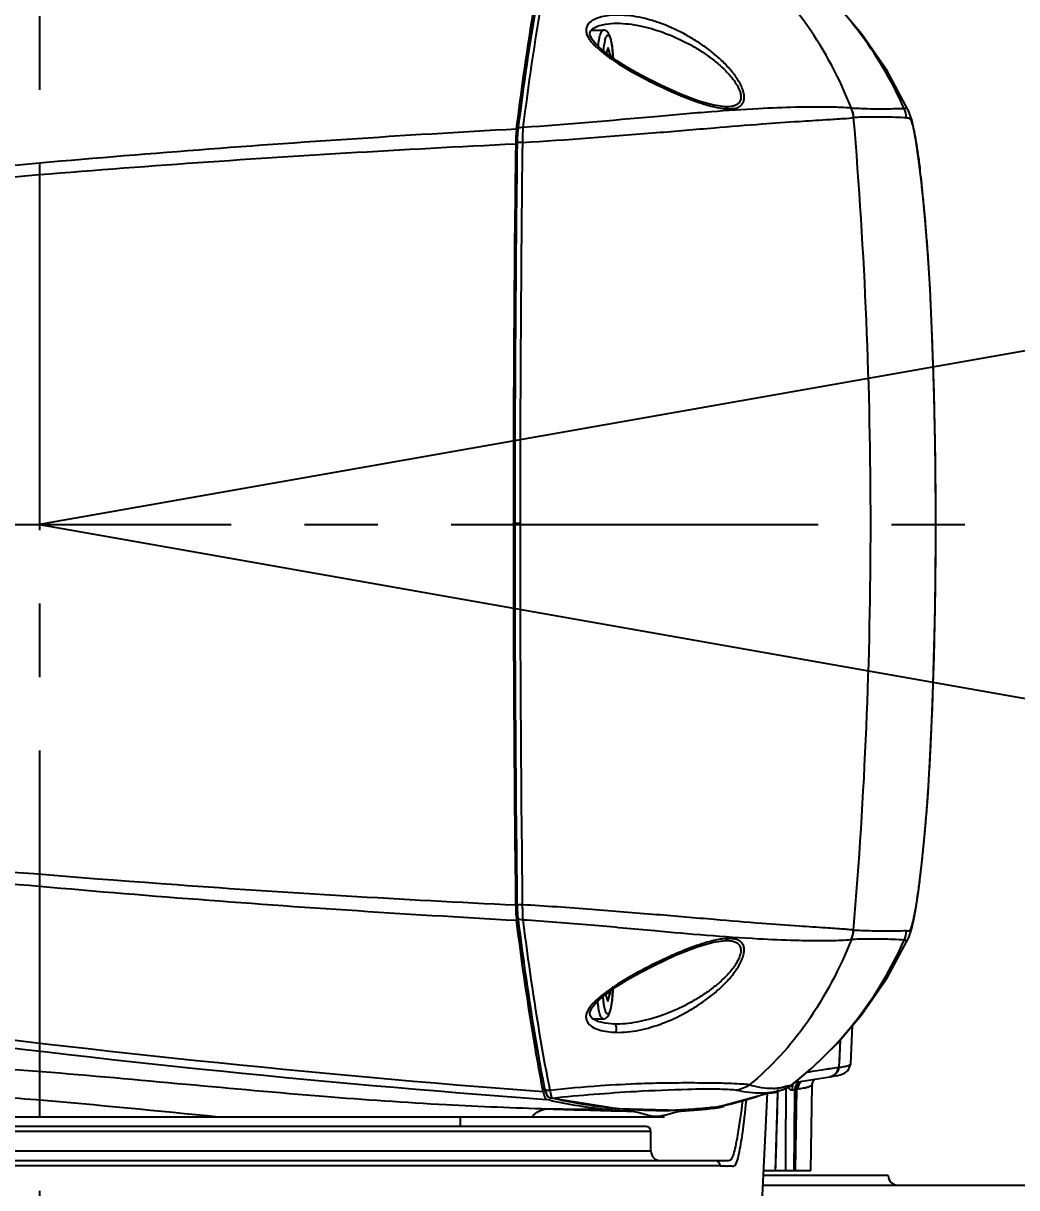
# Model space of a CAD drawing. Header units: millimetres. Extents: x 5828 to 6704, y 123 to 421.
# Drawn here: x 6579.36 to 6584.44, y 219.51 to 225.46 of the extents above; entities that cross this region are included whole.
import ezdxf

# ---------------------------------------------------------------- set-up
doc = ezdxf.new("R2010")
doc.units = ezdxf.units.MM
doc.linetypes.add('CENTER', pattern=[0.6, 0.375, -0.075, 0.075, -0.075])
for name, color, linetype in [('中心线', 7, 'Continuous'), ('外形图', 7, 'Continuous'), ('尺寸标注', 7, 'Continuous'), ('运动范围', 7, 'Continuous')]:
    doc.layers.add(name, color=color, linetype=linetype)
doc.styles.add('微软雅黑', font='msyh.ttc', dxfattribs={"height": 1.5})
doc.dimstyles.new('尺寸标注_1_20比例', dxfattribs={"dimtxt": 1.5, "dimasz": 1.25, "dimexe": 0.5, "dimexo": 0.4, "dimgap": 0.5, "dimtad": 1, "dimdec": 1, "dimlfac": 20, "dimdsep": 46, "dimtxsty": '微软雅黑', "dimcen": 0.09, "dimadec": 0, "dimazin": 0, "dimtp": 0.01, "dimtm": 0.01, "dimtfac": 1, "dimtdec": 1, "dimtofl": 0, "dimtmove": 0, "dimatfit": 3, "dimfxl": 1, "dimtolj": 1, "dimarcsym": 0})

# ---------------------------------------------------------------- blocks, each defined once
blk = doc.blocks.new('*D819')
at = {"layer": 'Defpoints', "color": 0}
for p in [(6584.3508, 234.274), (6633.6855, 232.4599), (6518.5475, 222.8994), (6579.4437, 222.8994), (6638.115, 222.8994)]:
    blk.add_point(p, dxfattribs=at)
at = {"layer": '尺寸标注', "color": 0, "lineweight": -2}
blk.add_arc((6579.4437, 222.8994), 12.3879, 15.78003, 174.21614, dxfattribs=at)
at = {"layer": '尺寸标注', "color": 0}
for points in [[(6591.1616, 226.2217), (6591.5678, 226.3147), (6591.6435, 225.0497)], [(6566.9107, 224.1583), (6567.3268, 224.1373), (6567.0557, 222.8994)]]:
    blk.add_solid(points, dxfattribs=at)
at = {"layer": '尺寸标注', "color": 0, "insert": (6578.253, 236.5144), "char_height": 1.5, "attachment_point": 5, "rotation": 4.99809, "style": '微软雅黑'}
blk.add_mtext('\\A1;-\\A1;170%%d', dxfattribs=at)
blk = doc.blocks.new('*D820')
at = {"layer": 'Defpoints', "color": 0}
for p in [(6518.5475, 222.8994), (6579.4437, 222.8994), (6638.115, 222.8994), (6633.6844, 213.3353), (6572.6333, 212.5447)]:
    blk.add_point(p, dxfattribs=at)
at = {"layer": '尺寸标注', "color": 0, "lineweight": -2}
blk.add_arc((6579.4437, 222.8994), 12.3935, 185.78126, 344.21874, dxfattribs=at)
at = {"layer": '尺寸标注', "color": 0}
for points in [[(6567.3212, 221.6615), (6566.9051, 221.6405), (6567.0501, 222.8994)], [(6591.5731, 219.4823), (6591.1669, 219.5752), (6591.6489, 220.7473)]]:
    blk.add_solid(points, dxfattribs=at)
at = {"layer": '尺寸标注', "color": 0, "insert": (6578.475, 211.8272), "char_height": 1.5, "attachment_point": 5, "rotation": 355, "style": '微软雅黑'}
blk.add_mtext('\\A1;+\\A1;170%%d', dxfattribs=at)

msp = doc.modelspace()

# ---------------------------------------------------------------- linework, layer by layer
at = {"layer": '中心线', "linetype": 'CENTER', "ltscale": 5}
for p, q in [((6579.4437, 230.7455), (6579.4437, 214.7388)), ((6518.5475, 222.8994), (6638.115, 222.8994))]:
    msp.add_line(p, q, dxfattribs=at)
at = {"layer": '外形图', "color": 7, "linetype": 'Continuous'}
for p, q in [((6582.264, 225.4244), (6582.3247, 225.4244)), ((6582.3493, 225.336), (6582.3404, 225.3064)), ((6582.3624, 225.2927), (6582.3493, 225.336)), ((6582.3941, 225.268), (6582.3536, 225.2961)), ((6582.3585, 225.2927), (6582.3624, 225.2927)), ((6582.3624, 225.2927), (6582.3624, 225.29)), ((6582.9497, 225.0325), (6582.9488, 225.0325)), ((6583.5935, 225.0259), (6583.5926, 225.0259)), ((6583.8848, 225.0132), (6583.8848, 225.0132)), ((6583.6055, 224.9783), (6583.6047, 224.9782)), ((6581.8884, 224.9161), (6581.8866, 224.8992)), ((6581.8884, 224.9161), (6581.8884, 224.9161)), ((6581.8842, 224.8498), (6581.8842, 224.8497)), ((6584.0045, 223.8996), (6584.0047, 223.8996)), ((6581.8655, 222.8994), (6581.8655, 222.9042)), ((6581.8996, 222.9042), (6581.8721, 222.9042)), ((6584.0246, 222.8993), (6584.0248, 222.8993)), ((6584.0043, 221.899), (6584.0045, 221.899)), ((6581.8773, 220.9547), (6581.8773, 220.9584)), ((6581.8837, 220.9585), (6581.8837, 220.9585)), ((6581.8863, 220.9075), (6581.8879, 220.8921)), ((6583.6042, 220.827), (6583.605, 220.8269)), ((6582.948, 220.7748), (6582.9492, 220.7749)), ((6583.5921, 220.7793), (6583.593, 220.7793)), ((6583.8844, 220.7868), (6583.8844, 220.7868)), ((6582.3171, 220.4833), (6582.3531, 220.5115)), ((6582.3369, 220.4988), (6582.3478, 220.4628)), ((6582.3461, 220.5061), (6582.3608, 220.5061)), ((6582.3478, 220.4628), (6582.3608, 220.5061)), ((6582.3608, 220.5169), (6582.3608, 220.5061)), ((6582.2717, 220.3744), (6582.3231, 220.3744)), ((6582.3811, 220.3476), (6582.3799, 220.3476)), ((6583.5901, 220.1444), (6583.5993, 220.3411)), ((6583.5353, 220.266), (6583.5289, 220.1257)), ((6583.5355, 220.266), (6583.5299, 220.147)), ((6583.5898, 220.1443), (6583.5898, 220.1444)), ((6583.309, 220.0501), (6583.4834, 220.0784)), ((6583.4802, 220.1183), (6583.4751, 220.1176)), ((6583.4868, 220.0789), (6583.5021, 220.0815)), ((6583.5281, 220.1258), (6583.5244, 220.1252)), ((6582.0178, 220.0026), (6582.0145, 220.0199)), ((6582.0226, 220.0269), (6582.0235, 220.0221)), ((6582.0226, 220.0267), (6582.0235, 220.0221)), ((6582.0235, 220.0222), (6582.0264, 220.0095)), ((6582.0477, 220.0308), (6582.0486, 220.0262)), ((6582.0478, 220.0316), (6582.0487, 220.0268)), ((6583.2228, 220.0216), (6583.2145, 220.0209)), ((6583.215, 220.0207), (6583.2146, 220.0206)), ((6583.2228, 220.0216), (6583.215, 220.0207)), ((6583.2455, 220.0256), (6583.2422, 220.025)), ((6583.2456, 220.0255), (6583.2423, 220.0249)), ((6583.2441, 220.0139), (6583.2473, 220.015)), ((6583.2474, 220.015), (6583.2473, 220.015)), ((6583.2581, 220.0198), (6583.258, 220.0014)), ((6583.2884, 220.0377), (6583.2888, 220.0379)), ((6583.2948, 220.0413), (6583.2946, 220.0411)), ((6583.2948, 220.0413), (6583.2946, 220.0412)), ((6583.2949, 220.0414), (6583.2948, 220.0413)), ((6583.313, 220.0143), (6583.3059, 219.5994)), ((6583.3187, 220.0152), (6583.313, 220.0143)), ((6583.3852, 219.5994), (6583.3928, 220.037)), ((6583.393, 220.0393), (6583.3929, 220.037)), ((6583.393, 220.0393), (6583.3963, 220.0537)), ((6583.3963, 220.0537), (6583.4044, 220.0656)), ((6582.0264, 220.0095), (6582.0331, 219.9908)), ((6582.054, 219.9588), (6582.0348, 219.9627)), ((6582.054, 219.9585), (6582.0348, 219.9627)), ((6582.0544, 219.971), (6582.0564, 219.9704)), ((6582.0564, 219.9704), (6582.0563, 219.9705)), ((6582.065, 219.97), (6582.0564, 219.9704)), ((6582.0566, 219.9704), (6582.3969, 219.916)), ((6582.0831, 219.9662), (6582.065, 219.97)), ((6582.0831, 219.9659), (6582.065, 219.97)), ((6583.1846, 219.9975), (6582.9236, 219.9268)), ((6583.1369, 219.4379), (6583.1647, 219.998)), ((6583.1724, 219.9942), (6583.2163, 220.0003)), ((6583.2055, 219.5994), (6583.2174, 220.0016)), ((6583.2102, 220.0043), (6583.2158, 220.0057)), ((6583.2158, 220.0057), (6583.2441, 220.0139)), ((6583.2162, 220.0004), (6583.2161, 219.9965)), ((6583.2162, 220.0004), (6583.2174, 220.0016)), ((6583.2441, 220.0139), (6583.2441, 220.0139)), ((6582.3969, 219.916), (6582.721, 219.9085)), ((6582.6797, 219.894), (6582.6941, 219.8984)), ((6582.706, 219.9082), (6582.6938, 219.9077)), ((6582.706, 219.9082), (6582.6938, 219.9078)), ((6582.7302, 219.9093), (6582.706, 219.9082)), ((6582.7209, 219.9088), (6582.706, 219.9082)), ((6582.721, 219.9085), (6582.9211, 219.9263)), ((6582.896, 219.9233), (6582.884, 219.9217)), ((6582.896, 219.9231), (6582.884, 219.9217)), ((6582.9236, 219.9268), (6582.9155, 219.9258)), ((6582.921, 219.9264), (6582.9155, 219.9256)), ((6582.9236, 219.9268), (6582.921, 219.9264)), ((6582.9236, 219.9268), (6582.9211, 219.9263)), ((6582.9473, 219.9315), (6582.9236, 219.9268)), ((6582.9586, 219.9345), (6582.9473, 219.9315)), ((6576.3125, 219.8744), (6582.6374, 219.8744)), ((6581.5937, 219.8744), (6581.5937, 219.8244)), ((6582.5687, 219.7994), (6576.3187, 219.7994)), ((6582.5437, 219.8244), (6576.3437, 219.8244)), ((6582.5687, 219.6994), (6582.5687, 219.7994)), ((6576.3187, 219.6994), (6582.5687, 219.6994)), ((6582.9222, 219.6231), (6576.2328, 219.6229)), ((6582.911, 219.6494), (6576.2577, 219.6494)), ((6582.9548, 219.6494), (6582.9283, 219.6494)), ((6582.9548, 219.6494), (6582.9414, 219.6491)), ((6582.9565, 219.6494), (6582.9548, 219.6494)), ((6582.9639, 219.6491), (6582.9565, 219.6494)), ((6583.1449, 219.5994), (6583.3852, 219.5994)), ((6583.7813, 219.5744), (6583.1436, 219.5744)), ((6583.1411, 219.5244), (6584.8211, 219.5244))]:
    msp.add_line(p, q, dxfattribs=at)
for points in [[(6583.8848, 225.0132), (6583.7759, 225.2174), (6583.6452, 225.406), (6583.5204, 225.5522), (6583.3943, 225.6759), (6583.2952, 225.7592)], [(6582.3536, 225.2961), (6582.3186, 225.3235), (6582.2893, 225.3507), (6582.2674, 225.3776), (6582.2566, 225.4017), (6582.258, 225.4177), (6582.2718, 225.433), (6582.2994, 225.4467)], [(6582.2994, 225.4467), (6582.3362, 225.4558), (6582.3801, 225.4597)], [(6582.9488, 225.0325), (6582.8898, 225.0407), (6582.8126, 225.0627), (6582.7165, 225.0994), (6582.6233, 225.1412), (6582.5515, 225.1769), (6582.4923, 225.2087), (6582.4401, 225.239), (6582.3941, 225.268)], [(6583.5935, 225.0258), (6583.5932, 225.0259), (6583.5929, 225.0259), (6583.5926, 225.026)], [(6584.0047, 223.8996), (6583.9952, 224.1056), (6583.9842, 224.2847), (6583.9707, 224.4563), (6583.9549, 224.6192), (6583.9386, 224.7555), (6583.9243, 224.8531), (6583.9123, 224.9192), (6583.9012, 224.9662), (6583.889, 225.0033), (6583.8848, 225.0132)], [(6581.8866, 224.8992), (6581.8845, 224.8643), (6581.8842, 224.8498)], [(6584.0248, 222.8993), (6584.0227, 223.2248), (6584.0157, 223.5728), (6584.0047, 223.8996)], [(6584.0045, 221.899), (6584.0154, 222.2217), (6584.0226, 222.5705), (6584.0248, 222.8993)], [(6583.8844, 220.7868), (6583.888, 220.7951), (6583.9, 220.8309), (6583.9107, 220.8751), (6583.9222, 220.9364), (6583.9356, 221.0243), (6583.9517, 221.1536), (6583.9684, 221.3203), (6583.9831, 221.5021), (6583.9946, 221.687), (6584.0045, 221.899)], [(6581.8837, 220.9585), (6581.8841, 220.9421), (6581.8863, 220.9075)], [(6582.3531, 220.5115), (6582.3963, 220.5414), (6582.4476, 220.5734), (6582.5091, 220.6084), (6582.5843, 220.6476), (6582.694, 220.6988), (6582.8052, 220.7424), (6582.8883, 220.7665), (6582.948, 220.7748)], [(6583.2948, 220.0413), (6583.3935, 220.1241), (6583.5198, 220.2479), (6583.6451, 220.3947), (6583.7758, 220.5831), (6583.8844, 220.7868)], [(6583.5921, 220.7793), (6583.5924, 220.7793), (6583.5927, 220.7793), (6583.593, 220.7794)], [(6582.2971, 220.3613), (6582.2703, 220.3751), (6582.2572, 220.3903), (6582.2563, 220.4073), (6582.2668, 220.4298), (6582.2878, 220.4559), (6582.3171, 220.4833)], [(6582.3799, 220.3476), (6582.334, 220.3519), (6582.2971, 220.3613)], [(6583.5021, 220.0815), (6583.5236, 220.0857), (6583.5413, 220.0904), (6583.5571, 220.0967), (6583.5763, 220.1113), (6583.5898, 220.1443)], [(6583.2174, 220.0016), (6583.2175, 220.004), (6583.2194, 220.0142)], [(6583.2474, 220.015), (6583.2695, 220.0248), (6583.295, 220.0414)], [(6582.0331, 219.9908), (6582.042, 219.9784), (6582.0544, 219.971)], [(6582.9586, 219.9345), (6582.9783, 219.9403), (6583.0348, 219.9564), (6583.1109, 219.9775)], [(6583.1846, 219.9975), (6583.201, 220.0019), (6583.2136, 220.0051), (6583.2162, 220.0058)]]:
    msp.add_lwpolyline(points, dxfattribs=at)
for centre, radius, start, end in [((6586.8997, 161.5168), 64.4644, 94.343162, 100.668847), ((6582.1121, 224.256), 1.9121, 23.66091, 51.79502), ((6582.7934, 225.9073), 0.7608, 232.13144, 234.11453), ((6582.9439, 226.1161), 1.0182, 234.14316, 236.77735), ((6582.991, 225.4719), 0.4503, 264.56535, 266.39726), ((6583.4537, 224.9653), 0.1516, 4.90713, 23.62121), ((6583.4545, 224.9654), 0.1515, 4.86805, 23.5), ((6583.7247, 224.9632), 0.1511, 4.83812, 23.43957), ((6558.9985, 222.905), 24.6934, 359.99451, 4.8162), ((6582.5896, 224.8396), 0.7122, 175.37112, 177.46129), ((6741.7765, 222.9035), 159.911, 179.304671, 179.999742), ((6742.0786, 222.8878), 160.2065, 179.298319, 179.994152), ((6742.0868, 222.8877), 160.2142, 179.298412, 179.994097), ((6582.7204, 224.8337), 0.8431, 178.89614, 179.29973), ((6582.6972, 224.8343), 0.8199, 177.42345, 178.90459), ((6748.4355, 222.85), 166.5358, 179.311489, 179.981348), ((6579.0114, 224.0946), 4.9709, 6.99661, 7.15416), ((6578.026, 223.9755), 5.9635, 5.81849, 6.97947), ((6576.0444, 223.7679), 7.956, 5.18263, 5.85876), ((6574.5862, 223.6326), 9.4204, 4.75555, 5.20111), ((6574.12, 223.5934), 9.8882, 4.2278, 4.7584), ((6574.131, 223.5942), 9.8772, 3.79143, 4.22746), ((6573.6208, 223.5606), 10.3886, 3.17634, 3.79037), ((6571.3448, 223.4327), 12.6682, 2.82532, 3.18344), ((6567.8949, 223.2626), 16.1222, 2.46111, 2.82472), ((6565.1689, 223.1437), 18.8508, 2.29822, 2.46649), ((6558.3918, 222.8708), 25.6334, 2.07765, 2.30018), ((6559.2392, 222.9012), 24.7855, 1.66324, 2.07857), ((6559.4625, 222.9084), 24.562, 1.35247, 1.66161), ((6559.201, 222.9022), 24.8236, 0.92699, 1.35235), ((6559.0297, 222.8994), 24.995, 0.64131, 0.92724), ((6559.1204, 222.9001), 24.9043, 0.27014, 0.64196), ((6559.5025, 222.902), 24.5221, 359.99373, 0.26992), ((6740.323, 222.8865), 158.4575, 179.995342, 180.69718), ((6742.2202, 222.8845), 160.3481, 179.992963, 180.688212), ((6742.1819, 222.8844), 160.3094, 179.992948, 180.688277), ((6746.2913, 222.9073), 164.3916, 180.001101, 180.679728), ((6558.9985, 222.9059), 24.6934, 355.17063, 359.99233), ((6559.1643, 222.9038), 24.8604, 357.68356, 359.98962), ((6565.2156, 222.6572), 18.804, 357.51776, 357.68925), ((6568.092, 222.5308), 15.9249, 357.13407, 357.52383), ((6571.415, 222.365), 12.5977, 356.81639, 357.1315), ((6573.678, 222.2372), 10.3311, 356.11567, 356.82681), ((6574.1215, 222.2077), 9.8866, 355.77357, 356.11243), ((6574.1459, 222.2059), 9.8622, 355.07707, 355.77332), ((6575.1237, 222.1208), 8.8806, 354.57457, 355.08318), ((6576.4455, 221.9936), 7.5527, 353.94747, 354.58665), ((6578.374, 221.7851), 5.6131, 352.86915, 353.98809), ((6579.1756, 221.6861), 4.8053, 352.70795, 352.8548), ((6586.3216, 278.7271), 58.9205, 258.886661, 265.827757), ((6586.9434, 284.6137), 64.7986, 259.347477, 265.64051), ((6583.4532, 220.84), 0.1516, 336.3664, 355.07934), ((6583.4541, 220.8398), 0.1515, 336.49163, 355.1192), ((6583.7243, 220.8371), 0.1512, 336.54795, 355.14871), ((6582.9691, 220.531), 0.2538, 91.5549, 94.83282), ((6582.1118, 221.5447), 1.9121, 308.20246, 336.32579), ((6582.9753, 219.6439), 1.0756, 123.58759, 124.70915), ((6583.372, 220.782), 0.7125, 278.80542, 279.08539), ((6582.0377, 220.0251), 0.0145, 206.25308, 212.26769), ((6590.5723, 221.7208), 8.6906, 191.24496, 191.36051), ((6583.1795, 220.3421), 0.3234, 272.38393, 276.23274), ((6583.1788, 220.3465), 0.3279, 277.70351, 281.16695), ((6583.1964, 220.1558), 0.1498, 288.59676, 290.51546), ((6583.1963, 220.1566), 0.1505, 289.83303, 307.91385), ((6583.1964, 220.1556), 0.1496, 290.51606, 300.34853), ((6583.1845, 220.32), 0.3008, 286.49035, 290.20559), ((6583.1963, 220.1559), 0.1498, 300.35333, 307.94606), ((6582.1366, 221.5172), 1.8751, 307.91445, 308.12681), ((6582.751, 223.7766), 3.804, 278.36095, 278.49736), ((6583.2809, 220.3802), 0.3663, 281.738, 282.45941), ((6583.3275, 220.1861), 0.1666, 284.54366, 286.62153), ((6582.6007, 222.4409), 2.5419, 257.58009, 264.1493), ((6582.6257, 222.4017), 2.4955, 257.44096, 264.41937), ((6583.1371, 220.324), 0.3279, 277.88073, 282.88505), ((6583.271, 220.0001), 0.0547, 174.24398, 179.74786), ((6583.3461, 219.8387), 0.1796, 105.80091, 107.87536), ((6583.6446, 268.4586), 48.5704, 268.10902, 268.61759), ((6582.7436, 288.8544), 68.9433, 269.416884, 269.665947), ((6582.5939, 222.3788), 2.4795, 264.15927, 267.20201), ((6582.6184, 222.3354), 2.4288, 264.43876, 265.04653), ((6582.6188, 222.3408), 2.4342, 265.04858, 270.84967), ((6582.6207, 222.2281), 2.3215, 270.84506, 271.80561), ((6582.5912, 222.3871), 2.4878, 272.99517, 277.06179), ((6582.8103, 220.6558), 0.7377, 276.66619, 278.19473), ((6582.8746, 220.105), 0.1882, 276.84815, 284.33272), ((6582.8754, 220.1013), 0.1844, 284.36757, 285.30075), ((6582.875, 220.1028), 0.186, 285.32066, 292.59073), ((6582.5437, 219.7994), 0.025, 0, 90), ((6582.6187, 219.6994), 0.05, 180, 270), ((6582.8969, 219.6244), 0.025, 356.79173, 89.99267), ((6582.9676, 219.6513), 0.0402, 327.68148, 329.7097), ((6583.8313, 219.5744), 0.05, 180, 270)]:
    msp.add_arc(centre, radius, start, end, dxfattribs=at)
for points, knots in [([(6581.8821, 224.921), (6581.8917, 224.9982), (6581.9297, 225.2878), (6581.9757, 225.5764), (6582.016, 225.7869)], [0, 0, 0, 0, 0.26631, 1, 1, 1, 1]), ([(6582.0233, 225.7806), (6582.0103, 225.7141), (6581.9577, 225.4272), (6581.916, 225.1384), (6581.8884, 224.9161)], [0, 0, 0, 0, 0.232125, 1, 1, 1, 1]), ([(6582.0241, 225.7803), (6582.0111, 225.7139), (6581.9583, 225.4271), (6581.9166, 225.1384), (6581.8889, 224.9161)], [0, 0, 0, 0, 0.231921, 1, 1, 1, 1]), ([(6582.0484, 225.7765), (6582.0353, 225.7112), (6581.9826, 225.4294), (6581.9415, 225.1456), (6581.9145, 224.9273)], [0, 0, 0, 0, 0.232522, 1, 1, 1, 1]), ([(6583.5935, 225.0258), (6583.534, 225.1743), (6583.3919, 225.447), (6583.1849, 225.6771), (6583.0719, 225.7676)], [0, 0, 0, 0, 0.524863, 1, 1, 1, 1]), ([(6582.3899, 225.5018), (6582.3754, 225.5012), (6582.3468, 225.4994), (6582.3055, 225.4908), (6582.2685, 225.4758), (6582.2436, 225.4536), (6582.2361, 225.4295), (6582.2379, 225.41), (6582.2457, 225.3908), (6582.262, 225.3658), (6582.2891, 225.3372), (6582.3136, 225.3167), (6582.3264, 225.3067)], [0, 0, 0, 0, 0.129052, 0.254035, 0.372644, 0.481721, 0.534976, 0.591098, 0.651862, 0.717058, 0.855352, 1, 1, 1, 1]), ([(6582.9627, 225.0225), (6582.9706, 225.0226), (6582.9856, 225.023), (6583.007, 225.0269), (6583.025, 225.0355), (6583.0385, 225.0492), (6583.0455, 225.0679), (6583.046, 225.0897), (6583.041, 225.1136), (6583.0273, 225.1484), (6583.0005, 225.1919), (6582.9594, 225.2411), (6582.9117, 225.2872), (6582.8596, 225.3295), (6582.8046, 225.3676), (6582.729, 225.4124), (6582.6501, 225.4491), (6582.5694, 225.4763), (6582.5094, 225.4916), (6582.4494, 225.5001), (6582.4096, 225.5017), (6582.3899, 225.5018)], [0, 0, 0, 0, 0.025094, 0.04794, 0.068461, 0.087765, 0.107812, 0.130419, 0.156281, 0.185136, 0.249165, 0.318036, 0.388895, 0.460284, 0.531479, 0.602069, 0.74016, 0.807398, 0.873226, 0.937197, 1, 1, 1, 1]), ([(6582.3817, 225.4598), (6582.4203, 225.4606), (6582.4997, 225.4527), (6582.6165, 225.4211), (6582.712, 225.3811), (6582.7863, 225.3416), (6582.8405, 225.308), (6582.8919, 225.2707), (6582.9393, 225.2298), (6582.9805, 225.1861), (6583.0081, 225.1471), (6583.0226, 225.1156), (6583.0285, 225.0939), (6583.0289, 225.074), (6583.0226, 225.0567), (6583.0098, 225.0441), (6582.9925, 225.0364), (6582.972, 225.0327), (6582.9573, 225.0323), (6582.9497, 225.0325)], [0, 0, 0, 0, 0.129441, 0.264602, 0.404075, 0.474923, 0.5461, 0.617155, 0.687321, 0.755163, 0.817894, 0.845978, 0.870973, 0.892642, 0.911843, 0.930677, 0.951199, 0.974309, 1, 1, 1, 1]), ([(6582.299, 225.3424), (6582.3002, 225.3538), (6582.303, 225.374), (6582.308, 225.3972), (6582.3131, 225.4114), (6582.3169, 225.4193), (6582.3216, 225.4244), (6582.3247, 225.4244)], [0, 0, 0, 0, 0.389357, 0.691911, 0.805751, 0.893591, 1, 1, 1, 1]), ([(6582.3752, 225.2816), (6582.3745, 225.2989), (6582.3729, 225.3238), (6582.3687, 225.355), (6582.3651, 225.3746), (6582.3605, 225.3913), (6582.3543, 225.4063), (6582.3435, 225.4199), (6582.3313, 225.4244), (6582.3247, 225.4244)], [0, 0, 0, 0, 0.319754, 0.459436, 0.581675, 0.686394, 0.778947, 0.87876, 1, 1, 1, 1]), ([(6582.3262, 225.3182), (6582.3273, 225.3306), (6582.3293, 225.3479), (6582.3335, 225.3693), (6582.3367, 225.3814), (6582.3403, 225.3905), (6582.3438, 225.3966), (6582.3484, 225.4001), (6582.3536, 225.3981), (6582.3572, 225.3927), (6582.3608, 225.3846), (6582.3641, 225.3734), (6582.3685, 225.3532), (6582.3725, 225.3223), (6582.3742, 225.2962), (6582.3748, 225.282)], [0, 0, 0, 0, 0.177016, 0.249664, 0.309643, 0.356096, 0.388976, 0.410759, 0.4305, 0.459403, 0.501508, 0.557278, 0.626063, 0.796958, 1, 1, 1, 1]), ([(6582.3861, 225.2643), (6582.4308, 225.235), (6582.5238, 225.1817), (6582.6665, 225.112), (6582.7867, 225.0632), (6582.8805, 225.0338), (6582.9264, 225.0258), (6582.9484, 225.0237)], [0, 0, 0, 0, 0.260937, 0.521544, 0.773879, 0.892388, 1, 1, 1, 1]), ([(6583.5926, 225.026), (6583.575, 225.0278), (6583.5261, 225.0306), (6583.4311, 225.0328), (6583.2909, 225.0307), (6583.1015, 225.0235), (6582.8618, 225.0068), (6582.4605, 224.9716), (6582.1395, 224.9418), (6581.9145, 224.9273)], [0, 0, 0, 0, 0.031559, 0.087143, 0.169548, 0.281624, 0.425138, 0.597973, 1, 1, 1, 1]), ([(6582.9627, 225.0226), (6582.9614, 225.0252), (6582.958, 225.03), (6582.9523, 225.0324), (6582.9497, 225.0325)], [0, 0, 0, 0, 0.528297, 1, 1, 1, 1]), ([(6583.8634, 225.0233), (6583.8452, 225.0231), (6583.8061, 225.0215), (6583.743, 225.0214), (6583.6712, 225.0218), (6583.6204, 225.0243), (6583.5935, 225.0258)], [0, 0, 0, 0, 0.202224, 0.435226, 0.699986, 1, 1, 1, 1]), ([(6583.8848, 225.0131), (6583.8833, 225.0164), (6583.8808, 225.0217), (6583.8723, 225.0265), (6583.8669, 225.0236), (6583.8634, 225.0233)], [0, 0, 0, 0, 0.398375, 0.617958, 1, 1, 1, 1]), ([(6581.9117, 224.8511), (6582.1405, 224.8649), (6582.4675, 224.8902), (6582.8756, 224.9246), (6583.1184, 224.9447), (6583.3087, 224.9579), (6583.4482, 224.9664), (6583.5411, 224.9724), (6583.5882, 224.9756), (6583.6047, 224.9782)], [0, 0, 0, 0, 0.405017, 0.579436, 0.723659, 0.835452, 0.916672, 0.970446, 1, 1, 1, 1]), ([(6583.8753, 224.976), (6583.8566, 224.9777), (6583.8165, 224.9793), (6583.7527, 224.9808), (6583.6815, 224.9812), (6583.6316, 224.9797), (6583.6055, 224.9783)], [0, 0, 0, 0, 0.209227, 0.445562, 0.709233, 1, 1, 1, 1]), ([(6583.8753, 224.976), (6583.8776, 224.9758), (6583.8821, 224.9763), (6583.8885, 224.976), (6583.8932, 224.9716), (6583.8991, 224.9616), (6583.906, 224.9397), (6583.9147, 224.9029), (6583.9241, 224.8516), (6583.9341, 224.787), (6583.9404, 224.7395), (6583.9436, 224.7137)], [0, 0, 0, 0, 0.024024, 0.04823, 0.064646, 0.088968, 0.171976, 0.306181, 0.491404, 0.72413, 1, 1, 1, 1]), ([(6574.9662, 224.2152), (6575.5393, 224.3015), (6576.688, 224.4587), (6578.4157, 224.656), (6580.1472, 224.8124), (6581.3037, 224.889), (6581.8821, 224.921)], [0, 0, 0, 0, 0.250048, 0.500081, 0.750075, 1, 1, 1, 1]), ([(6581.8821, 224.921), (6581.8819, 224.9191), (6581.881, 224.9111), (6581.8802, 224.9032), (6581.8797, 224.8971)], [0, 0, 0, 0, 0.239929, 1, 1, 1, 1]), ([(6581.8865, 224.893), (6581.8862, 224.8895), (6581.8852, 224.875), (6581.8847, 224.8605), (6581.8845, 224.8494)], [0, 0, 0, 0, 0.240485, 1, 1, 1, 1]), ([(6581.8885, 224.9128), (6581.8883, 224.9112), (6581.8876, 224.9046), (6581.8869, 224.898), (6581.8865, 224.893)], [0, 0, 0, 0, 0.240154, 1, 1, 1, 1]), ([(6581.9145, 224.9273), (6581.9092, 224.9279), (6581.8999, 224.9276), (6581.8912, 224.9225), (6581.8894, 224.9192)], [0, 0, 0, 0, 0.587929, 1, 1, 1, 1]), ([(6581.9145, 224.9273), (6581.914, 224.9215), (6581.9123, 224.8961), (6581.9116, 224.8707), (6581.9117, 224.8511)], [0, 0, 0, 0, 0.229577, 1, 1, 1, 1]), ([(6574.9667, 224.1892), (6575.5399, 224.2696), (6576.688, 224.4171), (6578.4144, 224.6022), (6580.1443, 224.7477), (6581.2995, 224.8164), (6581.8773, 224.8441)], [0, 0, 0, 0, 0.250047, 0.500082, 0.750077, 1, 1, 1, 1]), ([(6581.8843, 224.8499), (6581.8843, 224.8499), (6581.8842, 224.8499), (6581.8842, 224.8498), (6581.8842, 224.8498)], [0, 0, 0, 0, 0.591257, 1, 1, 1, 1]), ([(6581.9117, 224.8511), (6581.9083, 224.8512), (6581.9021, 224.8512), (6581.8939, 224.8511), (6581.8883, 224.8506), (6581.8852, 224.8505), (6581.8843, 224.8499)], [0, 0, 0, 0, 0.369431, 0.676991, 0.88754, 1, 1, 1, 1]), ([(6574.9662, 221.5835), (6575.5394, 221.4973), (6576.688, 221.3401), (6578.4157, 221.1428), (6580.1472, 220.9863), (6581.3037, 220.9098), (6581.8821, 220.8778)], [0, 0, 0, 0, 0.250048, 0.500081, 0.750075, 1, 1, 1, 1]), ([(6581.8773, 220.9547), (6581.2995, 220.9824), (6579.8555, 221.0683), (6577.9821, 221.2374), (6576.2574, 221.4362), (6575.3966, 221.5492), (6574.9667, 221.6095)], [0, 0, 0, 0, 0.249924, 0.624927, 0.812462, 1, 1, 1, 1]), ([(6583.8749, 220.8243), (6583.8771, 220.8245), (6583.8815, 220.8238), (6583.8901, 220.824), (6583.898, 220.8365), (6583.9049, 220.8578), (6583.9136, 220.8936), (6583.9228, 220.9427), (6583.9326, 221.0052), (6583.9389, 221.0512), (6583.9421, 221.0761)], [0, 0, 0, 0, 0.024604, 0.049203, 0.088916, 0.170807, 0.304251, 0.489279, 0.722674, 1, 1, 1, 1]), ([(6581.8773, 220.9547), (6581.8774, 220.9501), (6581.8777, 220.9324), (6581.8786, 220.9147), (6581.8797, 220.9016)], [0, 0, 0, 0, 0.257573, 1, 1, 1, 1]), ([(6581.8839, 220.9583), (6581.8838, 220.9583), (6581.8838, 220.9584), (6581.8837, 220.9584), (6581.8837, 220.9585)], [0, 0, 0, 0, 0.592962, 1, 1, 1, 1]), ([(6581.9112, 220.9571), (6581.9078, 220.9571), (6581.9017, 220.9571), (6581.8935, 220.9571), (6581.8879, 220.9577), (6581.8848, 220.9578), (6581.8839, 220.9583)], [0, 0, 0, 0, 0.369535, 0.67716, 0.887702, 1, 1, 1, 1]), ([(6581.8841, 220.9587), (6581.8841, 220.955), (6581.8844, 220.9405), (6581.8852, 220.926), (6581.8861, 220.9152)], [0, 0, 0, 0, 0.257543, 1, 1, 1, 1]), ([(6581.8861, 220.9152), (6581.8862, 220.9135), (6581.8868, 220.9068), (6581.8875, 220.9001), (6581.8881, 220.8951)], [0, 0, 0, 0, 0.259388, 1, 1, 1, 1]), ([(6583.6042, 220.827), (6583.5975, 220.8281), (6583.5809, 220.8301), (6583.5339, 220.8342), (6583.4477, 220.8397), (6583.3084, 220.8489), (6583.1181, 220.8624), (6582.8754, 220.8829), (6582.5848, 220.9077), (6582.2578, 220.9338), (6582.029, 220.9501), (6581.9112, 220.9571)], [0, 0, 0, 0, 0.011989, 0.029584, 0.083359, 0.164562, 0.27624, 0.420403, 0.594888, 0.791459, 1, 1, 1, 1]), ([(6581.9112, 220.9571), (6581.9112, 220.9504), (6581.9114, 220.9249), (6581.9125, 220.8995), (6581.914, 220.8809)], [0, 0, 0, 0, 0.265824, 1, 1, 1, 1]), ([(6581.8797, 220.9016), (6581.8799, 220.8996), (6581.8806, 220.8916), (6581.8814, 220.8836), (6581.8821, 220.8778)], [0, 0, 0, 0, 0.259495, 1, 1, 1, 1]), ([(6582.0145, 220.0199), (6582.0019, 220.0862), (6581.9505, 220.371), (6581.9094, 220.6576), (6581.8821, 220.8778)], [0, 0, 0, 0, 0.233289, 1, 1, 1, 1]), ([(6581.8879, 220.8921), (6581.8975, 220.8147), (6581.9355, 220.5252), (6581.9818, 220.2368), (6582.0226, 220.0267)], [0, 0, 0, 0, 0.267185, 1, 1, 1, 1]), ([(6581.8885, 220.8921), (6581.8981, 220.8146), (6581.9361, 220.5253), (6581.9825, 220.237), (6582.0234, 220.0271)], [0, 0, 0, 0, 0.267312, 1, 1, 1, 1]), ([(6581.914, 220.8809), (6581.9087, 220.8803), (6581.8994, 220.8806), (6581.8907, 220.8857), (6581.8889, 220.889)], [0, 0, 0, 0, 0.588261, 1, 1, 1, 1]), ([(6581.914, 220.8809), (6581.9234, 220.805), (6581.9608, 220.5205), (6582.0068, 220.2371), (6582.0477, 220.0308)], [0, 0, 0, 0, 0.26681, 1, 1, 1, 1]), ([(6581.9141, 220.8809), (6582.0301, 220.8735), (6582.2548, 220.8555), (6582.6558, 220.8189), (6583.004, 220.7876), (6583.2903, 220.776), (6583.4306, 220.7735), (6583.5256, 220.7753), (6583.5745, 220.7777), (6583.5921, 220.7793)], [0, 0, 0, 0, 0.207171, 0.401961, 0.718305, 0.83042, 0.912864, 0.968447, 1, 1, 1, 1]), ([(6583.8749, 220.8243), (6583.8561, 220.8231), (6583.816, 220.8223), (6583.7522, 220.822), (6583.681, 220.8228), (6583.6311, 220.8251), (6583.605, 220.8269)], [0, 0, 0, 0, 0.209044, 0.445323, 0.709034, 1, 1, 1, 1]), ([(6582.9477, 220.784), (6582.9254, 220.7821), (6582.8791, 220.773), (6582.8096, 220.7517), (6582.7376, 220.7246), (6582.6399, 220.6829), (6582.5191, 220.6237), (6582.4253, 220.5697), (6582.3803, 220.5399)], [0, 0, 0, 0, 0.108007, 0.226474, 0.350962, 0.478893, 0.739358, 1, 1, 1, 1]), ([(6582.9492, 220.7749), (6582.9569, 220.775), (6582.9715, 220.7746), (6582.992, 220.7708), (6583.0093, 220.7631), (6583.0221, 220.7504), (6583.0284, 220.7331), (6583.028, 220.7131), (6583.0221, 220.6913), (6583.0075, 220.6598), (6582.9798, 220.6208), (6582.9386, 220.577), (6582.8912, 220.5362), (6582.8397, 220.4989), (6582.7856, 220.4654), (6582.7113, 220.4259), (6582.6158, 220.386), (6582.499, 220.3545), (6582.4197, 220.3466), (6582.3811, 220.3476)], [0, 0, 0, 0, 0.025681, 0.0488, 0.06935, 0.088229, 0.107489, 0.129226, 0.154288, 0.18243, 0.245237, 0.313108, 0.383268, 0.454297, 0.525438, 0.596245, 0.73562, 0.870676, 1, 1, 1, 1]), ([(6582.3893, 220.3055), (6582.429, 220.3046), (6582.5108, 220.3134), (6582.6308, 220.3493), (6582.7283, 220.3946), (6582.8039, 220.4394), (6582.859, 220.4775), (6582.9111, 220.5197), (6582.9589, 220.5659), (6582.9999, 220.6151), (6583.0268, 220.6586), (6583.0405, 220.6935), (6583.0455, 220.7174), (6583.045, 220.7392), (6583.038, 220.7579), (6583.0245, 220.7717), (6583.0064, 220.7803), (6582.9852, 220.7845), (6582.9701, 220.7849), (6582.9622, 220.7848)], [0, 0, 0, 0, 0.126625, 0.259483, 0.397579, 0.468163, 0.539372, 0.610779, 0.681628, 0.750474, 0.814589, 0.843502, 0.86942, 0.892074, 0.912156, 0.9315, 0.952048, 0.974842, 1, 1, 1, 1]), ([(6582.9622, 220.7848), (6582.9609, 220.7821), (6582.9575, 220.7773), (6582.9518, 220.7749), (6582.9492, 220.7749)], [0, 0, 0, 0, 0.534392, 1, 1, 1, 1]), ([(6583.593, 220.7794), (6583.5335, 220.6308), (6583.3913, 220.3579), (6583.1843, 220.1276), (6583.0712, 220.037)], [0, 0, 0, 0, 0.524834, 1, 1, 1, 1]), ([(6583.8629, 220.7769), (6583.8447, 220.7775), (6583.8056, 220.7801), (6583.7426, 220.7814), (6583.6708, 220.7822), (6583.62, 220.7807), (6583.593, 220.7794)], [0, 0, 0, 0, 0.202363, 0.435433, 0.700171, 1, 1, 1, 1]), ([(6583.8629, 220.7769), (6583.8646, 220.7769), (6583.8678, 220.7763), (6583.8725, 220.7746), (6583.8788, 220.7764), (6583.8812, 220.7807), (6583.8826, 220.7832)], [0, 0, 0, 0, 0.211393, 0.417629, 0.632527, 1, 1, 1, 1]), ([(6582.3256, 220.5007), (6582.3127, 220.4907), (6582.2883, 220.4702), (6582.2612, 220.4416), (6582.245, 220.4165), (6582.2373, 220.3974), (6582.2355, 220.3779), (6582.2431, 220.3538), (6582.268, 220.3316), (6582.3049, 220.3166), (6582.3462, 220.308), (6582.3748, 220.3062), (6582.3893, 220.3055)], [0, 0, 0, 0, 0.144579, 0.282904, 0.34805, 0.40879, 0.464879, 0.518246, 0.627309, 0.745906, 0.87096, 1, 1, 1, 1]), ([(6582.3231, 220.3744), (6582.3299, 220.3744), (6582.3425, 220.3792), (6582.3534, 220.3935), (6582.3595, 220.4093), (6582.3641, 220.427), (6582.3678, 220.4478), (6582.3719, 220.4809), (6582.3734, 220.5072), (6582.3739, 220.5254)], [0, 0, 0, 0, 0.119087, 0.216674, 0.308697, 0.41424, 0.537943, 0.679116, 1, 1, 1, 1]), ([(6582.3735, 220.5251), (6582.373, 220.5099), (6582.3715, 220.482), (6582.3675, 220.449), (6582.363, 220.4272), (6582.3596, 220.4151), (6582.3559, 220.4064), (6582.3521, 220.4006), (6582.3466, 220.3986), (6582.3418, 220.4026), (6582.3382, 220.4094), (6582.3345, 220.4195), (6582.3312, 220.4328), (6582.3282, 220.4491), (6582.3258, 220.4678), (6582.3245, 220.4812), (6582.324, 220.4882)], [0, 0, 0, 0, 0.20082, 0.371283, 0.440083, 0.495789, 0.537633, 0.565989, 0.585073, 0.606828, 0.640286, 0.687627, 0.748612, 0.822169, 0.906611, 1, 1, 1, 1]), ([(6582.3231, 220.3744), (6582.3198, 220.3744), (6582.3149, 220.3801), (6582.311, 220.3886), (6582.3057, 220.404), (6582.3006, 220.4292), (6582.2979, 220.4511), (6582.2967, 220.4634)], [0, 0, 0, 0, 0.104725, 0.192755, 0.30715, 0.610994, 1, 1, 1, 1]), ([(6582.3893, 220.3055), (6582.3913, 220.3097), (6582.3933, 220.319), (6582.3931, 220.3333), (6582.3874, 220.3474), (6582.3811, 220.3476)], [0, 0, 0, 0, 0.301334, 0.591598, 1, 1, 1, 1]), ([(6576.8555, 220.1627), (6576.9382, 220.1586), (6577.1138, 220.1552), (6577.3909, 220.158), (6577.6942, 220.1632), (6578.139, 220.1673), (6578.7291, 220.1559), (6579.4559, 220.1085), (6580.1814, 220.0417), (6580.8698, 219.9786), (6581.486, 219.9358), (6581.8687, 219.9202), (6582.0419, 219.9146)], [0, 0, 0, 0, 0.047787, 0.101386, 0.160037, 0.222929, 0.35824, 0.500723, 0.643385, 0.778876, 0.899901, 1, 1, 1, 1]), ([(6583.528, 220.1257), (6583.5368, 220.1271), (6583.5521, 220.1296), (6583.5719, 220.1343), (6583.5837, 220.1378), (6583.5896, 220.1423), (6583.5898, 220.1443)], [0, 0, 0, 0, 0.407169, 0.715182, 0.906914, 1, 1, 1, 1]), ([(6583.4749, 220.1176), (6583.4701, 220.1169), (6583.4513, 220.1142), (6583.4326, 220.1114), (6583.4187, 220.1092)], [0, 0, 0, 0, 0.256419, 1, 1, 1, 1]), ([(6583.5254, 220.1251), (6583.5218, 220.1245), (6583.5068, 220.1222), (6583.4917, 220.12), (6583.4802, 220.1183)], [0, 0, 0, 0, 0.241575, 1, 1, 1, 1]), ([(6583.5243, 220.1252), (6583.5238, 220.1141), (6583.5153, 220.0916), (6583.4941, 220.0801), (6583.4834, 220.0784)], [0, 0, 0, 0, 0.505068, 1, 1, 1, 1]), ([(6583.528, 220.1258), (6583.5275, 220.1146), (6583.5189, 220.0921), (6583.4976, 220.0806), (6583.4868, 220.0789)], [0, 0, 0, 0, 0.504439, 1, 1, 1, 1]), ([(6576.9615, 220.016), (6577.0672, 220.0105), (6577.2954, 220.0087), (6577.6595, 220.0164), (6578.0645, 220.0225), (6578.5013, 220.0177), (6578.9593, 219.9976), (6579.5815, 219.9519), (6580.0489, 219.9042), (6580.3595, 219.8744)], [0, 0, 0, 0, 0.09325, 0.201043, 0.320945, 0.450243, 0.585963, 0.724947, 1, 1, 1, 1]), ([(6582.0405, 220.0086), (6582.0388, 220.0088), (6582.0331, 220.0102), (6582.0276, 220.0138), (6582.0254, 220.0174)], [0, 0, 0, 0, 0.286915, 1, 1, 1, 1]), ([(6583.0712, 220.037), (6583.0595, 220.0391), (6583.0293, 220.0413), (6582.9739, 220.044), (6582.8975, 220.0459), (6582.7973, 220.0469), (6582.6682, 220.0467), (6582.5021, 220.0435), (6582.2926, 220.0314), (6582.1374, 220.0177), (6582.052, 220.009)], [0, 0, 0, 0, 0.034803, 0.088978, 0.162934, 0.259517, 0.38349, 0.542251, 0.747661, 1, 1, 1, 1]), ([(6582.065, 219.97), (6582.2065, 219.9848), (6582.4373, 220.0029), (6582.723, 220.0153), (6582.884, 220.0175), (6582.9669, 220.0151), (6582.9952, 220.0123), (6583.0062, 220.0105)], [0, 0, 0, 0, 0.452634, 0.736079, 0.909819, 0.964686, 1, 1, 1, 1]), ([(6583.193, 220.019), (6583.1733, 220.0182), (6583.1319, 220.0205), (6583.0917, 220.0304), (6583.0712, 220.037)], [0, 0, 0, 0, 0.478199, 1, 1, 1, 1]), ([(6583.2699, 220.0316), (6583.2639, 220.0298), (6583.2559, 220.0277), (6583.2477, 220.026), (6583.2456, 220.0255)], [0, 0, 0, 0, 0.745193, 1, 1, 1, 1]), ([(6583.2909, 220.0096), (6583.2888, 220.0091), (6583.2827, 220.0098), (6583.2767, 220.0174), (6583.2734, 220.0233), (6583.272, 220.0265)], [0, 0, 0, 0, 0.239517, 0.619389, 1, 1, 1, 1]), ([(6583.2919, 220.0329), (6583.2916, 220.0311), (6583.2905, 220.0234), (6583.2905, 220.0155), (6583.2909, 220.0096)], [0, 0, 0, 0, 0.233194, 1, 1, 1, 1]), ([(6583.3245, 220.0382), (6583.3218, 220.0331), (6583.3193, 220.0253), (6583.3187, 220.0173), (6583.3187, 220.0152)], [0, 0, 0, 0, 0.73593, 1, 1, 1, 1]), ([(6583.3554, 220.0216), (6583.3527, 220.021), (6583.3405, 220.0186), (6583.3283, 220.0166), (6583.3187, 220.0152)], [0, 0, 0, 0, 0.219355, 1, 1, 1, 1]), ([(6583.3929, 220.037), (6583.3929, 220.0364), (6583.3916, 220.0327), (6583.3875, 220.0311), (6583.3846, 220.0298)], [0, 0, 0, 0, 0.1665, 1, 1, 1, 1]), ([(6582.0178, 220.0026), (6582.0197, 219.9929), (6582.0226, 219.9801), (6582.029, 219.9669), (6582.033, 219.9632), (6582.0348, 219.9627)], [0, 0, 0, 0, 0.665053, 0.870463, 1, 1, 1, 1]), ([(6582.0274, 220.0107), (6582.0278, 220.0095), (6582.0291, 220.0057), (6582.0307, 220.0019), (6582.0322, 219.9995)], [0, 0, 0, 0, 0.294219, 1, 1, 1, 1]), ([(6582.0322, 219.9995), (6582.0326, 219.9988), (6582.034, 219.9969), (6582.0359, 219.9951), (6582.0375, 219.9948)], [0, 0, 0, 0, 0.313356, 1, 1, 1, 1]), ([(6582.052, 220.009), (6582.0524, 220.0071), (6582.0535, 220.0002), (6582.0549, 219.9934), (6582.0562, 219.9886)], [0, 0, 0, 0, 0.279062, 1, 1, 1, 1]), ([(6582.0562, 219.9886), (6582.0566, 219.987), (6582.0579, 219.982), (6582.0596, 219.977), (6582.0614, 219.9738)], [0, 0, 0, 0, 0.310106, 1, 1, 1, 1]), ([(6582.0614, 219.9738), (6582.0617, 219.9733), (6582.0626, 219.9719), (6582.0638, 219.9704), (6582.065, 219.97)], [0, 0, 0, 0, 0.320691, 1, 1, 1, 1]), ([(6583.0367, 219.9558), (6583.0295, 219.8971), (6583.0189, 219.8191), (6583.0019, 219.7283), (6582.9941, 219.6958), (6582.99, 219.6828)], [0, 0, 0, 0, 0.639276, 0.852121, 1, 1, 1, 1]), ([(6583.0062, 220.0105), (6583.0227, 220.0071), (6583.0806, 219.9968), (6583.1405, 219.9934), (6583.1821, 219.9992)], [0, 0, 0, 0, 0.286866, 1, 1, 1, 1]), ([(6583.0184, 219.6817), (6583.0261, 219.7165), (6583.0401, 219.8081), (6583.0508, 219.9001), (6583.0566, 219.9568)], [0, 0, 0, 0, 0.384837, 1, 1, 1, 1]), ([(6583.3015, 220.0126), (6583.302, 220.0127), (6583.3029, 220.0129), (6583.3037, 220.013), (6583.3041, 220.013)], [0, 0, 0, 0, 0.601312, 1, 1, 1, 1]), ([(6581.9607, 219.8744), (6581.9712, 219.8865), (6581.9958, 219.9067), (6582.027, 219.9146), (6582.0419, 219.9146)], [0, 0, 0, 0, 0.517686, 1, 1, 1, 1]), ([(6582.4729, 219.9023), (6582.4852, 219.9017), (6582.5097, 219.896), (6582.545, 219.8845), (6582.5814, 219.8764), (6582.6061, 219.877), (6582.6181, 219.8787)], [0, 0, 0, 0, 0.249399, 0.504663, 0.75457, 1, 1, 1, 1]), ([(6582.884, 219.9217), (6582.8712, 219.9203), (6582.8199, 219.9154), (6582.7687, 219.911), (6582.7302, 219.9092)], [0, 0, 0, 0, 0.250949, 1, 1, 1, 1]), ([(6582.6181, 219.8787), (6582.6233, 219.8794), (6582.6442, 219.8833), (6582.6644, 219.89), (6582.6797, 219.8945)], [0, 0, 0, 0, 0.246087, 1, 1, 1, 1]), ([(6582.9869, 219.6739), (6582.9852, 219.6693), (6582.982, 219.662), (6582.975, 219.6519), (6582.9678, 219.6494), (6582.9639, 219.649)], [0, 0, 0, 0, 0.409591, 0.670526, 1, 1, 1, 1]), ([(6583.0024, 219.631), (6583.0057, 219.6368), (6583.0118, 219.6537), (6583.0161, 219.6709), (6583.0184, 219.6817)], [0, 0, 0, 0, 0.378014, 1, 1, 1, 1]), ([(6582.9414, 219.6491), (6582.939, 219.6492), (6582.9289, 219.6495), (6582.9187, 219.6494), (6582.911, 219.6494)], [0, 0, 0, 0, 0.237682, 1, 1, 1, 1]), ([(6582.9824, 219.623), (6582.9855, 219.6225), (6582.9931, 219.6201), (6582.9994, 219.6263), (6583.0016, 219.6298)], [0, 0, 0, 0, 0.433072, 1, 1, 1, 1])]:
    msp.add_open_spline(points, degree=3, knots=knots, dxfattribs=at)
for points in [[(6581.8894, 224.9192), (6581.8889, 224.9183), (6581.8885, 224.9172), (6581.8884, 224.9161)], [(6581.8889, 220.889), (6581.8884, 220.89), (6581.888, 220.891), (6581.8879, 220.8921)], [(6583.8826, 220.7832), (6583.8832, 220.7844), (6583.8838, 220.7856), (6583.8844, 220.7868)], [(6582.3629, 220.528), (6582.3502, 220.5193), (6582.3377, 220.5102), (6582.3256, 220.5007)], [(6583.4187, 220.1092), (6583.4009, 220.1065), (6583.3831, 220.1035), (6583.3653, 220.1006)], [(6582.0246, 220.0187), (6582.0241, 220.0198), (6582.0237, 220.0209), (6582.0235, 220.0221)], [(6583.0712, 220.037), (6583.0522, 220.0233), (6583.0293, 220.014), (6583.0061, 220.0105)], [(6583.2946, 220.0411), (6583.2928, 220.0398), (6583.2909, 220.0386), (6583.2888, 220.0379)], [(6583.2944, 220.0425), (6583.2933, 220.0394), (6583.2925, 220.0362), (6583.2919, 220.0329)], [(6583.3101, 220.0365), (6583.3063, 220.0294), (6583.3042, 220.0211), (6583.3041, 220.013)], [(6583.3258, 220.0539), (6583.3193, 220.0495), (6583.3138, 220.0434), (6583.3101, 220.0365)], [(6583.3191, 220.0379), (6583.3153, 220.0307), (6583.3131, 220.0224), (6583.313, 220.0143)], [(6583.3336, 220.0544), (6583.3277, 220.0501), (6583.3226, 220.0443), (6583.3191, 220.0379)], [(6583.3393, 220.0552), (6583.3332, 220.0508), (6583.3281, 220.0449), (6583.3245, 220.0382)], [(6583.3694, 220.0248), (6583.3662, 220.024), (6583.3631, 220.0232), (6583.3599, 220.0225)], [(6583.3846, 220.0298), (6583.3816, 220.0285), (6583.3784, 220.0274), (6583.3752, 220.0264)], [(6582.052, 220.009), (6582.0483, 220.0082), (6582.0443, 220.008), (6582.0405, 220.0086)], [(6583.2161, 219.9965), (6583.2121, 219.8642), (6583.2082, 219.7318), (6583.2044, 219.5994)], [(6583.258, 220.0014), (6583.2573, 219.8674), (6583.2565, 219.7334), (6583.2556, 219.5994)], [(6583.2971, 220.0115), (6583.2986, 220.0119), (6583.3, 220.0123), (6583.3015, 220.0126)], [(6583.3007, 219.5994), (6583.3019, 219.7373), (6583.303, 219.8751), (6583.3041, 220.013)], [(6582.6941, 219.8984), (6582.703, 219.9005), (6582.712, 219.9023), (6582.7212, 219.9027)], [(6582.99, 219.6828), (6582.989, 219.6798), (6582.988, 219.6768), (6582.9869, 219.6739)], [(6582.9222, 219.623), (6582.9286, 219.6231), (6582.935, 219.6232), (6582.9414, 219.623)], [(6582.9414, 219.623), (6582.9482, 219.6229), (6582.955, 219.6224), (6582.9618, 219.6227)], [(6582.9618, 219.6227), (6582.9687, 219.6229), (6582.9756, 219.624), (6582.9824, 219.623)]]:
    msp.add_open_spline(points, degree=3, dxfattribs=at)
at = {"layer": '运动范围'}
for p, q in [((6633.6855, 232.4599), (6579.4437, 222.8994)), ((6579.4437, 222.8994), (6633.6844, 213.3353))]:
    msp.add_line(p, q, dxfattribs=at)
msp.add_arc((6579.472, 222.9006), 55.0498, 10, 349.99357, dxfattribs=at)

# ---------------------------------------------------------------- dimensions: what is measured, and where the dimension line sits
at = {"layer": '尺寸标注'}
for base, line2, text, picture, middle in [((6584.3508, 234.274), ((6633.6855, 232.4599), (6579.4437, 222.8994)), '\\A1;-<>', '*D819', (6578.253, 236.5144)), ((6572.6333, 212.5447), ((6579.4437, 222.8994), (6633.6844, 213.3353)), '\\A1;+<>', '*D820', (6578.475, 211.8272))]:
    dim = msp.add_angular_dim_2l(base=base, line1=((6518.5475, 222.8994), (6638.115, 222.8994)), line2=line2, text=text, dimstyle='尺寸标注_1_20比例', override={"dimtxsty": '微软雅黑'}, dxfattribs=at)
    dim.commit()
    dim.dimension.update_dxf_attribs({"geometry": picture, "text_midpoint": middle})

doc.saveas('drawing.dxf')
